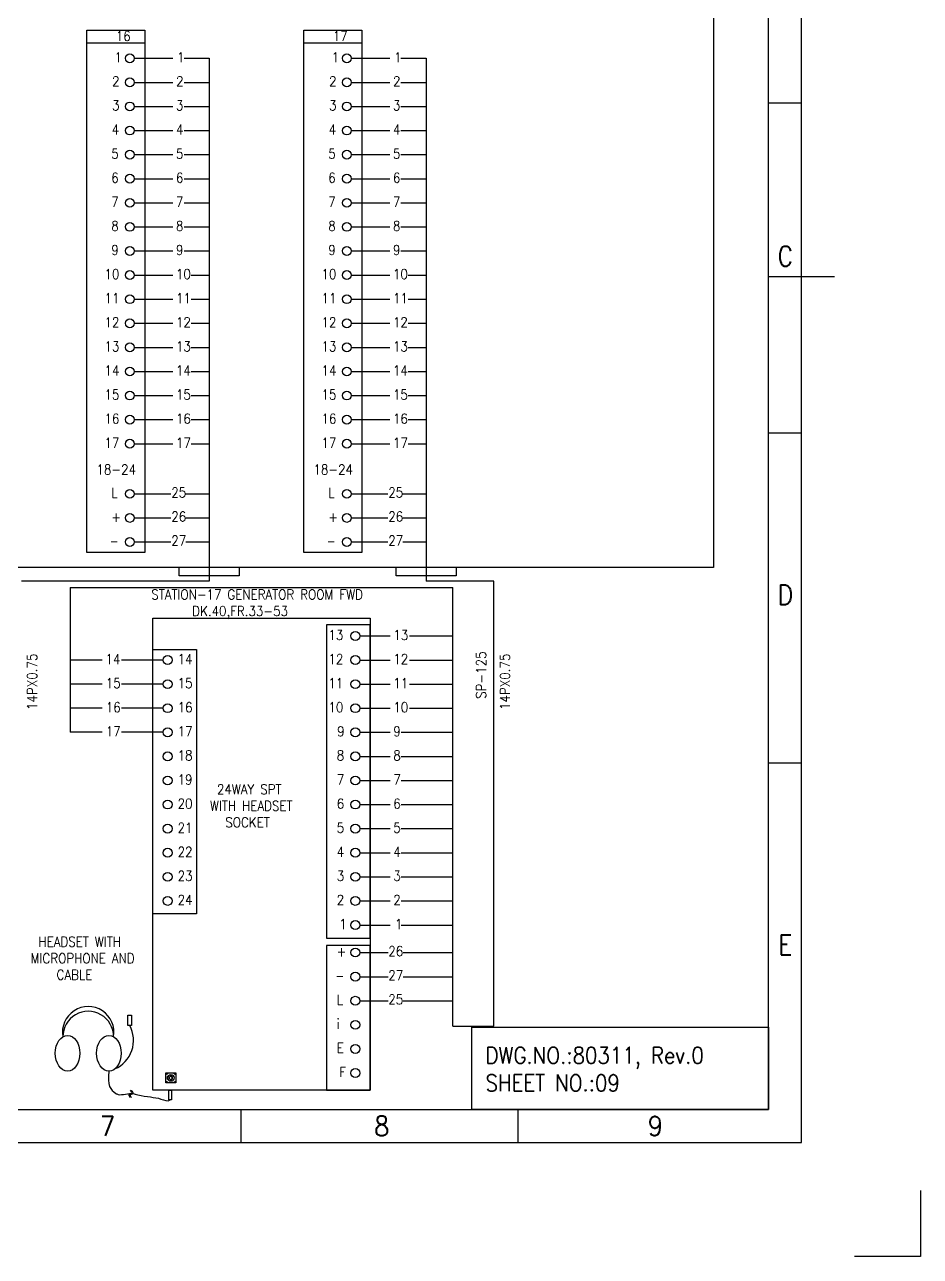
# Model space of a CAD drawing. Header units: inches. Extents: x 36 to 5114, y 9 to 306.
# Drawn here: x 4046.8 to 4182.6, y 9.1 to 195.7 of the extents above; entities that cross this region are included whole.
import ezdxf
from ezdxf.enums import TextEntityAlignment as Align

# ---------------------------------------------------------------- set-up
doc = ezdxf.new("R2010")
doc.units = ezdxf.units.IN
doc.header["$MEASUREMENT"] = 0
doc.layers.get('DEFPOINTS').update_dxf_attribs({"color": 251})
doc.layers.add('Border', color=6, linetype='Continuous')
doc.layers.add('TITLE', color=7, linetype='Continuous')
doc.layers.add('CON-050', color=3, linetype='Continuous', lineweight=50)
doc.styles.add('ROMANS', font='simplex.shx', dxfattribs={"width": 0.88})

# ---------------------------------------------------------------- blocks, each defined once
blk = doc.blocks.new('A3_BORDER')
at = {"linetype": 'Continuous'}
for p, q in [((384, 159.65), (379, 159.65)), ((384, 109.65), (379, 109.65)), ((384, 59.65), (379, 59.65)), ((341, 7.15), (341, 2.15))]:
    blk.add_line(p, q, dxfattribs=at)
at = {"color": 5, "linetype": 'Continuous'}
blk.add_line((379, 133.4), (389, 133.4), dxfattribs=at)
at = {"layer": 'Border', "color": 7}
blk.add_lwpolyline([(0, 2.15), (384, 2.15), (384, 264.65), (0, 264.65)], close=True, dxfattribs=at)
at = {"layer": 'Border', "color": 6}
blk.add_lwpolyline([(5, 7.15), (379, 7.15), (379, 259.65), (5, 259.65)], close=True, dxfattribs=at)
at = {"layer": 'DEFPOINTS', "color": 5}
blk.add_lwpolyline([(402, -5.1), (402, -15.1), (392, -15.1)], dxfattribs=at)
at = {"layer": 'TITLE', "color": 7}
blk.add_line((299, 7.15), (299, 2.25), dxfattribs=at)
at = {"layer": 'TITLE', "color": 7, "style": 'ROMANS', "width": 0.88}
for s, p in [('C', (381.52, 136.45)), ('D', (381.52, 85.14)), ('E', (381.52, 32.11))]:
    blk.add_text(s, height=3, dxfattribs=at).set_placement(p, align=Align.MIDDLE_CENTER)
for s, p in [('7', (277.66, 3.15)), ('8', (319.23, 3.15)), ('9', (360.69, 3.15))]:
    blk.add_text(s, height=3, dxfattribs=at).set_placement(p)
blk = doc.blocks.new('*U42')
blk.add_circle((0, 0), 0.0728)
blk = doc.blocks.new('*U41')
at = {"color": 0, "linetype": 'ByBlock', "lineweight": -2}
for p, rotation in [((784.95, 158.66), 59.99999999999999), ((785.42, 158.66), 300.0000000000001), ((784.95, 158.39), 120), ((785.18, 158.25), 180), ((785.42, 158.39), 240)]:
    blk.add_blockref('*U42', p, dxfattribs=dict(at, rotation=rotation))
blk.add_blockref('*U42', (785.18, 158.8), dxfattribs=at)

msp = doc.modelspace()

# ---------------------------------------------------------------- linework, layer by layer
for p, q in [((4151.27, 200.2), (4151.27, 113.46)), ((4056.25, 192.99), (4065.05, 192.99)), ((4089.14, 192.99), (4097.94, 192.99)), ((4074.8, 190.64), (4074.8, 111.4)), ((4107.69, 190.64), (4107.69, 111.4)), ((4074.8, 111.4), (4046.38, 111.4)), ((4053.74, 110.44), (4053.74, 88.5)), ((4053.74, 110.44), (4111.76, 110.44)), ((4117.98, 111.4), (4107.69, 111.4)), ((4111.76, 43.96), (4111.76, 110.44)), ((4117.98, 43.96), (4117.98, 111.4)), ((4111.76, 43.96), (4117.98, 43.96))]:
    msp.add_line(p, q)
for points in [[(4056.25, 194.91), (4065.05, 194.91), (4065.05, 115.77), (4056.25, 115.77)], [(4089.14, 194.91), (4097.94, 194.91), (4097.94, 115.77), (4089.14, 115.77)], [(4066.27, 105.8), (4099.23, 105.8), (4099.23, 34.27), (4066.27, 34.27)], [(4099.23, 104.8), (4092.61, 104.8), (4092.61, 57.29), (4099.23, 57.29)], [(4066.27, 101.05), (4072.89, 101.05), (4072.89, 60.98), (4066.27, 60.98)], [(4099.23, 56.21), (4092.61, 56.21), (4092.61, 34.27), (4099.23, 34.27)], [(4062.5, 45.63), (4063.04, 45.63), (4063.04, 44.06), (4062.5, 44.06)], [(4159.62, 31.34), (4114.62, 31.34), (4114.62, 43.84), (4159.62, 43.84)], [(4068.24, 36.89), (4069.75, 36.89), (4069.75, 35.36), (4068.24, 35.36)], [(4068.7, 34.27), (4069.13, 34.27), (4069.13, 32.79), (4068.7, 32.79)]]:
    msp.add_lwpolyline(points, close=True)
for points in [[(4151.27, 113.46), (3794.21, 113.46)], [(4079.34, 113.46), (4079.34, 112.2), (4070.25, 112.2), (4070.25, 113.46)], [(4112.24, 113.46), (4112.24, 112.2), (4103.14, 112.2), (4103.14, 113.46)]]:
    msp.add_lwpolyline(points)
for centre, radius in [((4062.79, 190.64), 0.671), ((4095.68, 190.64), 0.671), ((4062.79, 186.99), 0.671), ((4095.68, 186.99), 0.671), ((4062.79, 183.34), 0.671), ((4095.68, 183.34), 0.671), ((4062.79, 179.69), 0.671), ((4095.68, 179.69), 0.671), ((4062.79, 176.04), 0.671), ((4095.68, 176.04), 0.671), ((4062.79, 172.39), 0.671), ((4095.68, 172.39), 0.671), ((4062.79, 168.74), 0.671), ((4095.68, 168.74), 0.671), ((4062.79, 165.09), 0.671), ((4095.68, 165.09), 0.671), ((4062.79, 161.44), 0.671), ((4095.68, 161.44), 0.671), ((4062.79, 157.79), 0.671), ((4095.68, 157.79), 0.671), ((4062.79, 154.13), 0.671), ((4095.68, 154.13), 0.671), ((4062.79, 150.48), 0.671), ((4095.68, 150.48), 0.671), ((4062.79, 146.83), 0.671), ((4095.68, 146.83), 0.671), ((4062.79, 143.18), 0.671), ((4095.68, 143.18), 0.671), ((4062.79, 139.53), 0.671), ((4095.68, 139.53), 0.671), ((4062.79, 135.88), 0.671), ((4095.68, 135.88), 0.671), ((4062.79, 132.23), 0.671), ((4095.68, 132.23), 0.671), ((4062.79, 124.64), 0.671), ((4095.68, 124.64), 0.671), ((4062.79, 120.99), 0.671), ((4095.68, 120.99), 0.671), ((4062.79, 117.34), 0.671), ((4095.68, 117.34), 0.671), ((4096.97, 103.1), 0.671), ((4068.53, 99.45), 0.671), ((4096.97, 99.45), 0.671), ((4068.53, 95.8), 0.671), ((4096.97, 95.8), 0.671), ((4068.53, 92.15), 0.671), ((4096.97, 92.15), 0.671), ((4068.53, 88.5), 0.671), ((4096.97, 88.5), 0.671), ((4068.53, 84.85), 0.671), ((4096.97, 84.85), 0.671), ((4068.53, 81.2), 0.671), ((4096.97, 81.2), 0.671), ((4068.53, 77.55), 0.671), ((4096.97, 77.55), 0.671), ((4068.53, 73.9), 0.671), ((4096.97, 73.9), 0.671), ((4068.53, 70.25), 0.671), ((4096.97, 70.25), 0.671), ((4068.53, 66.6), 0.671), ((4096.97, 66.6), 0.671), ((4068.53, 62.95), 0.671), ((4096.97, 62.95), 0.671), ((4096.97, 59.29), 0.671), ((4096.97, 55.13), 0.671), ((4096.97, 51.47), 0.671), ((4096.97, 47.82), 0.671), ((4096.97, 44.17), 0.671), ((4096.97, 40.52), 0.671), ((4096.97, 36.87), 0.671), ((4068.36, 36.77), 0.12), ((4068.36, 35.48), 0.12), ((4068.99, 36.13), 0.516), ((4069.63, 36.77), 0.12), ((4069.63, 35.48), 0.12)]:
    msp.add_circle(centre, radius)
for centre, radius, start, end in [((4056.48, 43.05), 3.9, 349.8171, 190.1829), ((4056.48, 42.39), 3.84, 359.5798, 180.4202), ((4058.6, 41.82), 4.74, 293.9795, 28.2344)]:
    msp.add_arc(centre, radius, start, end)
for centre in [(4053.35, 39.86), (4059.62, 39.86)]:
    msp.add_ellipse(centre, major_axis=(0, 2.71), ratio=0.6875)
for points, knots in [([(4059.62, 37.15), (4059.34, 34.93), (4059.87, 34.32), (4061.27, 33.38), (4062.22, 33.77), (4063.05, 33.76)], [0, 0, 0, 0, 4.162872, 4.376917, 6.907654, 6.907654, 6.907654, 6.907654]), ([(4063.24, 33.75), (4063.49, 33.73), (4065.15, 33.19), (4067.15, 33.29), (4068.47, 32.49), (4068.92, 32.79)], [7.096761, 7.096761, 7.096761, 7.096761, 7.865668, 12.198871, 14.446895, 14.446895, 14.446895, 14.446895])]:
    msp.add_open_spline(points, degree=3, knots=knots)
for points in [[(4062.89, 33.16), (4062.68, 33.6), (4063.1, 33.79), (4062.87, 34.26)], [(4063.06, 33.14), (4062.85, 33.58), (4063.27, 33.77), (4063.04, 34.24)]]:
    msp.add_spline(points, degree=3)
at = {"layer": 'CON-050', "color": 0, "lineweight": 25, "ltscale": 0.1}
for p, q in [((4063.46, 190.64), (4069.3, 190.64)), ((4071, 190.64), (4074.8, 190.64)), ((4096.35, 190.64), (4102.19, 190.64)), ((4103.89, 190.64), (4107.69, 190.64)), ((4063.46, 186.99), (4069.3, 186.99)), ((4071, 186.99), (4074.8, 186.99)), ((4096.35, 186.99), (4102.19, 186.99)), ((4103.89, 186.99), (4107.69, 186.99)), ((4063.46, 183.34), (4069.3, 183.34)), ((4071, 183.34), (4074.8, 183.34)), ((4096.35, 183.34), (4102.19, 183.34)), ((4103.89, 183.34), (4107.69, 183.34)), ((4063.46, 179.69), (4069.3, 179.69)), ((4071, 179.69), (4074.8, 179.69)), ((4096.35, 179.69), (4102.19, 179.69)), ((4103.89, 179.69), (4107.69, 179.69)), ((4063.46, 176.04), (4069.3, 176.04)), ((4071, 176.04), (4074.8, 176.04)), ((4096.35, 176.04), (4102.19, 176.04)), ((4103.89, 176.04), (4107.69, 176.04)), ((4063.46, 172.39), (4069.3, 172.39)), ((4071, 172.39), (4074.8, 172.39)), ((4096.35, 172.39), (4102.19, 172.39)), ((4103.89, 172.39), (4107.69, 172.39)), ((4063.46, 168.74), (4069.3, 168.74)), ((4071, 168.74), (4074.8, 168.74)), ((4096.35, 168.74), (4102.19, 168.74)), ((4103.89, 168.74), (4107.69, 168.74)), ((4063.46, 165.09), (4069.3, 165.09)), ((4071, 165.09), (4074.8, 165.09)), ((4096.35, 165.09), (4102.19, 165.09)), ((4103.89, 165.09), (4107.69, 165.09)), ((4063.46, 161.44), (4069.3, 161.44)), ((4071, 161.44), (4074.8, 161.44)), ((4096.35, 161.44), (4102.19, 161.44)), ((4103.89, 161.44), (4107.69, 161.44)), ((4063.46, 157.79), (4069.3, 157.79)), ((4072.08, 157.79), (4074.8, 157.79)), ((4096.35, 157.79), (4102.19, 157.79)), ((4104.97, 157.79), (4107.69, 157.79)), ((4063.46, 154.13), (4069.3, 154.13)), ((4072.08, 154.13), (4074.8, 154.13)), ((4096.35, 154.13), (4102.19, 154.13)), ((4104.97, 154.13), (4107.69, 154.13)), ((4063.46, 150.48), (4069.3, 150.48)), ((4072.08, 150.48), (4074.8, 150.48)), ((4096.35, 150.48), (4102.19, 150.48)), ((4104.97, 150.48), (4107.69, 150.48)), ((4063.46, 146.83), (4069.3, 146.83)), ((4072.08, 146.83), (4074.8, 146.83)), ((4096.35, 146.83), (4102.19, 146.83)), ((4104.97, 146.83), (4107.69, 146.83)), ((4063.46, 143.18), (4069.3, 143.18)), ((4072.08, 143.18), (4074.8, 143.18)), ((4096.35, 143.18), (4102.19, 143.18)), ((4104.97, 143.18), (4107.69, 143.18)), ((4063.46, 139.53), (4069.3, 139.53)), ((4072.08, 139.53), (4074.8, 139.53)), ((4096.35, 139.53), (4102.19, 139.53)), ((4104.97, 139.53), (4107.69, 139.53)), ((4063.46, 135.88), (4069.3, 135.88)), ((4072.08, 135.88), (4074.8, 135.88)), ((4096.35, 135.88), (4102.19, 135.88)), ((4104.97, 135.88), (4107.69, 135.88)), ((4063.46, 132.23), (4069.3, 132.23)), ((4072.08, 132.23), (4074.8, 132.23)), ((4096.35, 132.23), (4102.19, 132.23)), ((4104.97, 132.23), (4107.69, 132.23)), ((4063.46, 124.64), (4068.99, 124.64)), ((4071.3, 124.64), (4074.8, 124.64)), ((4096.35, 124.64), (4101.88, 124.64)), ((4104.19, 124.64), (4107.69, 124.64)), ((4063.46, 120.99), (4068.99, 120.99)), ((4071.3, 120.99), (4074.8, 120.99)), ((4096.35, 120.99), (4101.88, 120.99)), ((4104.19, 120.99), (4107.69, 120.99)), ((4063.46, 117.34), (4068.99, 117.34)), ((4071.3, 117.34), (4074.8, 117.34)), ((4096.35, 117.34), (4101.88, 117.34)), ((4104.19, 117.34), (4107.69, 117.34)), ((4097.64, 103.1), (4102.24, 103.1)), ((4105.17, 103.1), (4111.76, 103.1)), ((4058.59, 99.45), (4053.74, 99.45)), ((4067.86, 99.45), (4061.53, 99.45)), ((4097.64, 99.45), (4102.24, 99.45)), ((4105.17, 99.45), (4111.76, 99.45)), ((4058.59, 95.8), (4053.74, 95.8)), ((4067.86, 95.8), (4061.53, 95.8)), ((4097.64, 95.8), (4102.24, 95.8)), ((4105.17, 95.8), (4111.76, 95.8)), ((4058.59, 92.15), (4053.74, 92.15)), ((4067.86, 92.15), (4061.53, 92.15)), ((4097.64, 92.15), (4102.24, 92.15)), ((4105.17, 92.15), (4111.76, 92.15)), ((4058.59, 88.5), (4053.74, 88.5)), ((4067.86, 88.5), (4061.53, 88.5)), ((4097.64, 88.5), (4102.24, 88.5)), ((4103.93, 88.5), (4111.76, 88.5)), ((4097.64, 84.85), (4102.24, 84.85)), ((4103.93, 84.85), (4111.76, 84.85)), ((4097.64, 81.2), (4102.24, 81.2)), ((4103.93, 81.2), (4111.76, 81.2)), ((4097.64, 77.55), (4102.24, 77.55)), ((4103.93, 77.55), (4111.76, 77.55)), ((4097.64, 73.9), (4102.24, 73.9)), ((4103.93, 73.9), (4111.76, 73.9)), ((4097.64, 70.25), (4102.24, 70.25)), ((4103.93, 70.25), (4111.76, 70.25)), ((4097.64, 66.6), (4102.24, 66.6)), ((4103.93, 66.6), (4111.76, 66.6)), ((4097.64, 62.95), (4102.24, 62.95)), ((4103.93, 62.95), (4111.76, 62.95)), ((4097.64, 59.29), (4102.24, 59.29)), ((4103.93, 59.29), (4111.76, 59.29)), ((4097.64, 55.13), (4101.93, 55.13)), ((4104.24, 55.13), (4111.76, 55.13)), ((4097.64, 51.47), (4101.93, 51.47)), ((4104.24, 51.47), (4111.76, 51.47)), ((4097.64, 47.82), (4101.93, 47.82)), ((4104.24, 47.82), (4111.76, 47.82))]:
    msp.add_line(p, q, dxfattribs=at)

# ---------------------------------------------------------------- block references
at = {"linetype": 'Continuous'}
msp.add_blockref('A3_BORDER', (3780.62, 24.19), dxfattribs=at)
msp.add_blockref('*U41', (3283.81, -122.4))

# ---------------------------------------------------------------- texts
at = {"insert": (4116.7, 40.79), "char_height": 2.5, "width": 37.006, "attachment_point": 1, "style": 'ROMANS'}
msp.add_mtext('DWG.NO.:80311, Rev.0\\PSHEET NO.:09', dxfattribs=at)
at = {"layer": 'CON-050', "color": 0, "lineweight": 25, "char_height": 1.5, "attachment_point": 1, "style": 'ROMANS'}
for s, width, insert in [('{\\Fromans|c0;16}', 0.9419, (4060.66, 194.76)), ('{\\Fromans|c0;17}', 0.9419, (4093.55, 194.76)), ('{\\Fromans|c0;1}', 0.7064, (4060.47, 191.54)), ('{\\Fromans|c0;1}', 0.7064, (4069.94, 191.54)), ('{\\Fromans|c0;1}', 0.7064, (4093.37, 191.54)), ('{\\Fromans|c0;1}', 0.7064, (4102.84, 191.54)), ('{\\Fromans|c0;2}', 1.0836, (4060.1, 187.89)), ('{\\Fromans|c0;2}', 1.0836, (4069.8, 187.89)), ('{\\Fromans|c0;2}', 1.0836, (4092.99, 187.89)), ('{\\Fromans|c0;2}', 1.0836, (4102.69, 187.89)), ('{\\Fromans|c0;3}', 1.0836, (4060.1, 184.24)), ('{\\Fromans|c0;3}', 0.7064, (4069.78, 184.24)), ('{\\Fromans|c0;3}', 1.0836, (4092.99, 184.24)), ('{\\Fromans|c0;3}', 0.7064, (4102.67, 184.24)), ('{\\Fromans|c0;4}', 1.1464, (4060.03, 180.58)), ('{\\Fromans|c0;4}', 0.7064, (4069.78, 180.58)), ('{\\Fromans|c0;4}', 1.1464, (4092.93, 180.58)), ('{\\Fromans|c0;4}', 0.7064, (4102.67, 180.58)), ('{\\Fromans|c0;5}', 1.0836, (4059.97, 176.93)), ('{\\Fromans|c0;5}', 0.7064, (4069.78, 176.93)), ('{\\Fromans|c0;5}', 1.0836, (4092.86, 176.93)), ('{\\Fromans|c0;5}', 0.7064, (4102.67, 176.93)), ('{\\Fromans|c0;6}', 1.0836, (4059.97, 173.28)), ('{\\Fromans|c0;6}', 0.7064, (4069.78, 173.28)), ('{\\Fromans|c0;6}', 1.0836, (4092.86, 173.28)), ('{\\Fromans|c0;6}', 0.7064, (4102.67, 173.28)), ('{\\Fromans|c0;7}', 1.0836, (4059.97, 169.63)), ('{\\Fromans|c0;7}', 0.7064, (4069.78, 169.63)), ('{\\Fromans|c0;7}', 1.0836, (4092.86, 169.63)), ('{\\Fromans|c0;7}', 0.7064, (4102.67, 169.63)), ('{\\Fromans|c0;8}', 1.0836, (4059.97, 165.98)), ('{\\Fromans|c0;8}', 0.7064, (4069.78, 165.98)), ('{\\Fromans|c0;8}', 1.0836, (4092.86, 165.98)), ('{\\Fromans|c0;8}', 0.7064, (4102.67, 165.98)), ('{\\Fromans|c0;9}', 1.0207, (4059.98, 162.33)), ('{\\Fromans|c0;9}', 0.7064, (4069.78, 162.33)), ('{\\Fromans|c0;9}', 1.0207, (4092.88, 162.33)), ('{\\Fromans|c0;9}', 0.7064, (4102.67, 162.33)), ('{\\Fromans|c0;10}', 2.0547, (4058.95, 158.68)), ('{\\Fromans|c0;10}', 0.7064, (4069.78, 158.68)), ('{\\Fromans|c0;10}', 2.0547, (4091.84, 158.68)), ('{\\Fromans|c0;10}', 0.7064, (4102.67, 158.68)), ('{\\Fromans|c0;11}', 1.9636, (4058.95, 155.03)), ('{\\Fromans|c0;11}', 1.5, (4069.78, 155.03)), ('{\\Fromans|c0;11}', 1.9636, (4091.84, 155.03)), ('{\\Fromans|c0;11}', 1.5, (4102.67, 155.03)), ('{\\Fromans|c0;12}', 2.0547, (4058.95, 151.38)), ('{\\Fromans|c0;12}', 1.5, (4069.78, 151.38)), ('{\\Fromans|c0;12}', 2.0547, (4091.84, 151.38)), ('{\\Fromans|c0;12}', 1.5, (4102.67, 151.38)), ('{\\Fromans|c0;13}', 2.0547, (4058.95, 147.73)), ('{\\Fromans|c0;13}', 1.5, (4069.78, 147.73)), ('{\\Fromans|c0;13}', 2.0547, (4091.84, 147.73)), ('{\\Fromans|c0;13}', 1.5, (4102.67, 147.73)), ('{\\Fromans|c0;14}', 2.0547, (4058.95, 144.08)), ('{\\Fromans|c0;14}', 1.5, (4069.78, 144.08)), ('{\\Fromans|c0;14}', 2.0547, (4091.84, 144.08)), ('{\\Fromans|c0;14}', 1.5, (4102.67, 144.08)), ('{\\Fromans|c0;15}', 2.0547, (4058.95, 140.43)), ('{\\Fromans|c0;15}', 1.5, (4069.78, 140.43)), ('{\\Fromans|c0;15}', 2.0547, (4091.84, 140.43)), ('{\\Fromans|c0;15}', 1.5, (4102.67, 140.43)), ('{\\Fromans|c0;16}', 2.0547, (4058.95, 136.78)), ('{\\Fromans|c0;16}', 1.5, (4069.78, 136.78)), ('{\\Fromans|c0;16}', 2.0547, (4091.84, 136.78)), ('{\\Fromans|c0;16}', 1.5, (4102.67, 136.78)), ('{\\Fromans|c0;17}', 2.0547, (4058.95, 133.13)), ('{\\Fromans|c0;17}', 1.5, (4069.78, 133.13)), ('{\\Fromans|c0;17}', 2.0547, (4091.84, 133.13)), ('{\\Fromans|c0;17}', 1.5, (4102.67, 133.13)), ('{\\Fromans|c0;18-24}', 6.5521, (4057.73, 129.07)), ('{\\Fromans|c0;18-24}', 6.5521, (4090.62, 129.07)), ('{\\Fromans|c0;L}', 1.0207, (4059.97, 125.54)), ('{\\Fromans|c0;25}', 2.3407, (4069.07, 125.6)), ('{\\Fromans|c0;L}', 1.0207, (4092.86, 125.54)), ('{\\Fromans|c0;25}', 2.3407, (4101.96, 125.6)), ('{\\Fromans|c0;+}', 1.3979, (4059.97, 121.88)), ('{\\Fromans|c0;26}', 2.3407, (4069.07, 121.95)), ('{\\Fromans|c0;+}', 1.3979, (4092.86, 121.88)), ('{\\Fromans|c0;26}', 2.3407, (4101.96, 121.95)), ('{\\Fromans|c0;27}', 2.3407, (4069.07, 118.3)), ('{\\Fromans|c0;27}', 2.3407, (4101.96, 118.3)), ('{\\Fromans|c0; _}', 1.3979, (4059.97, 118.99)), ('{\\Fromans|c0; _}', 1.3979, (4092.86, 118.99)), ('{\\Fromans|c0; STATION-17 GENERATOR ROOM FWD\\P{\\W6.89833; }DK.40,FR.33-53}', 36.4093, (4065.14, 110.13)), ('{\\Fromans|c0;13}', 2.3407, (4092.89, 104)), ('{\\Fromans|c0;13}', 1.0836, (4102.73, 104)), ('{\\Fromans|c0;14}', 1.0836, (4059.09, 100.35)), ('{\\Fromans|c0;14}', 2.3407, (4070.03, 100.35)), ('{\\Fromans|c0;12}', 2.3407, (4092.89, 100.35)), ('{\\Fromans|c0;12}', 1.0836, (4102.73, 100.35)), ('{\\Fromans|c0;15}', 1.5, (4059.15, 96.7)), ('{\\Fromans|c0;15}', 2.3407, (4070.03, 96.7)), ('{\\Fromans|c0;11}', 2.3407, (4092.89, 96.7)), ('{\\Fromans|c0;11}', 1.0836, (4102.73, 96.7)), ('{\\Fromans|c0;16}', 1.5, (4059.15, 93.05)), ('{\\Fromans|c0;16}', 2.3407, (4070.03, 93.05)), ('{\\Fromans|c0;10}', 2.3407, (4092.89, 93.05)), ('{\\Fromans|c0;10}', 1.0836, (4102.73, 93.05)), ('{\\Fromans|c0;17}', 1.5, (4059.15, 89.4)), ('{\\Fromans|c0;17}', 2.3407, (4070.03, 89.4)), ('{\\Fromans|c0;9}', 1.0207, (4094.21, 89.4)), ('{\\Fromans|c0;9}', 1.0836, (4102.73, 89.4)), ('{\\Fromans|c0;18}', 2.3407, (4070.03, 85.74)), ('{\\Fromans|c0;8}', 1.0836, (4094.15, 85.74)), ('{\\Fromans|c0;8}', 1.0836, (4102.73, 85.74)), ('{\\Fromans|c0;19}', 2.3407, (4070.03, 82.09)), ('{\\Fromans|c0;\\W2.6467; \\W0.88;24WAY SPT\\P{\\W1.62; }WITH HEADSET \\P{\\W3.88285; }SOCKET}', 18.8771, (4073.27, 80.61)), ('{\\Fromans|c0;7}', 1.0836, (4094.15, 82.09)), ('{\\Fromans|c0;7}', 1.0836, (4102.73, 82.09)), ('{\\Fromans|c0;20}', 2.3407, (4070.03, 78.44)), ('{\\Fromans|c0;6}', 1.0836, (4094.15, 78.44)), ('{\\Fromans|c0;6}', 1.0836, (4102.73, 78.44)), ('{\\Fromans|c0;21}', 2.3407, (4070.03, 74.79)), ('{\\Fromans|c0;5}', 1.0836, (4094.15, 74.79)), ('{\\Fromans|c0;5}', 1.0836, (4102.73, 74.79)), ('{\\Fromans|c0;22}', 2.3407, (4070.03, 71.14)), ('{\\Fromans|c0;4}', 1.1464, (4094.16, 71.14)), ('{\\Fromans|c0;4}', 1.0836, (4102.73, 71.14)), ('{\\Fromans|c0;23}', 2.3407, (4070.03, 67.49)), ('{\\Fromans|c0;3}', 1.0836, (4094.15, 67.49)), ('{\\Fromans|c0;3}', 1.0836, (4102.73, 67.49)), ('{\\Fromans|c0;24}', 2.3407, (4070.03, 63.84)), ('{\\Fromans|c0;2}', 1.0836, (4094.15, 63.84)), ('{\\Fromans|c0;2}', 1.0836, (4102.73, 63.84)), ('{\\Fromans|c0;1}', 0.7064, (4094.53, 60.19)), ('{\\Fromans|c0;1}', 0.7064, (4102.98, 60.19)), ('{\\Fromans|c0;\\W1.641; \\W0.88;HEADSET WITH\\P{\\W0.404761; }MICROPHONE AND \\P{\\W4.3019; }CABLE}', 18.6257, (4047.25, 57.51)), ('{\\Fromans|c0;26}', 1.9636, (4101.97, 56.09)), ('{\\Fromans|c0;+}', 1.3979, (4094.15, 56.02)), ('{\\Fromans|c0;27}', 1.9636, (4101.97, 52.43)), ('{\\Fromans|c0; _}', 1.3979, (4094.15, 53.13)), ('{\\Fromans|c0;L}', 1.1464, (4094.16, 48.72)), ('{\\Fromans|c0;25}', 1.9636, (4101.97, 48.78)), ('{\\Fromans|c0;i}', 0.3293, (4094.15, 45.07)), ('{\\Fromans|c0;E}', 1.5, (4094.15, 41.42)), ('{\\Fromans|c0;F}', 0.7064, (4094.53, 37.77))]:
    msp.add_mtext_dynamic_manual_height_columns(s, width=width, gutter_width=437.5, heights=[0], dxfattribs=dict(at, insert=insert))
at = {"layer": 'CON-050', "color": 0, "lineweight": 25, "char_height": 1.5, "attachment_point": 1, "rotation": 90, "style": 'ROMANS'}
for s, width, insert in [('14PX0.75', 11.8371, (4047.23, 91.88)), ('SP-125', 9.7419, (4115.29, 93.57)), ('14PX0.75', 11.8371, (4118.9, 91.88))]:
    msp.add_mtext_dynamic_manual_height_columns(s, width=width, gutter_width=437.5, heights=[0], dxfattribs=dict(at, insert=insert))

doc.saveas('drawing.dxf')
